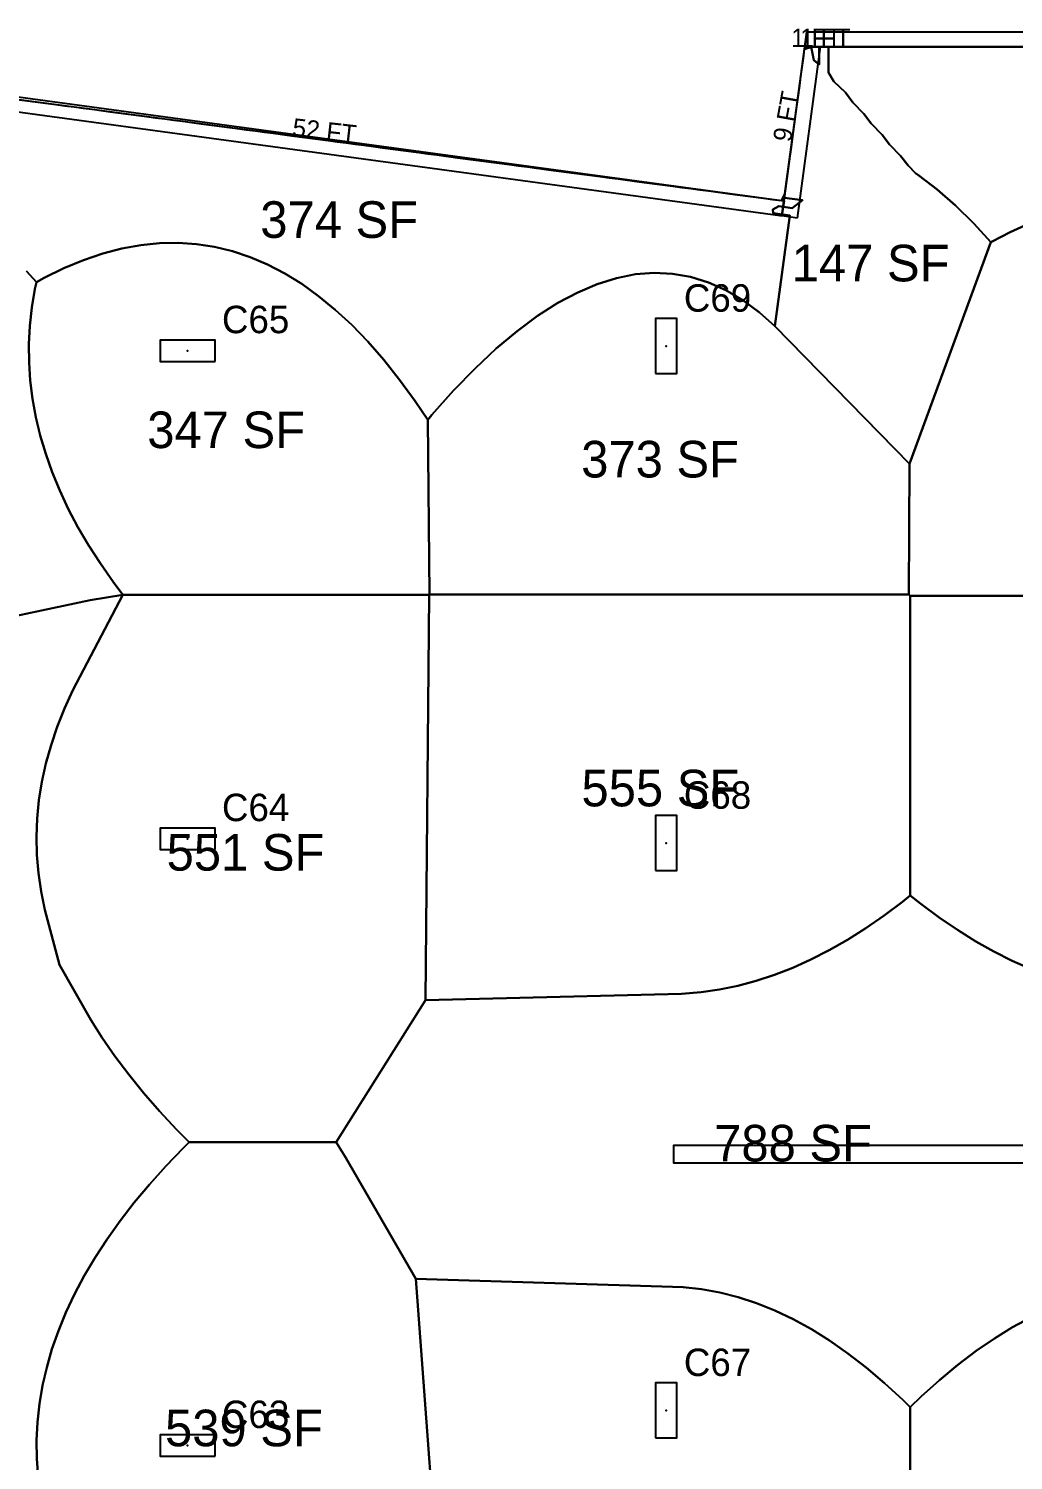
# Model space of a CAD drawing. Header units: metres. Extents: x 3272 to 9634, y 5311 to 56288.
# Drawn here: x 6869 to 7515, y 30794 to 31733 of the extents above; entities that cross this region are included whole.
import ezdxf
from ezdxf.enums import TextEntityAlignment as Align

# ---------------------------------------------------------------- set-up
doc = ezdxf.new("R2010")
doc.units = ezdxf.units.M
for name, color, linetype in [('BOUNDARY', 5, 'Continuous'), ('COL-LABEL', 2, 'Continuous'), ('COLS', 2, 'Continuous'), ('FLOOR_3_AREA_LABELS', 3, 'Continuous'), ('FLOOR_3_BOUNDARY', 5, 'Continuous'), ('FLOOR_3_COLUMNS', 7, 'Continuous'), ('FLOOR_3_FASCADE_WALLS', 4, 'Continuous'), ('FLOOR_3_LARGE_TRIBUTARY', 6, 'Continuous'), ('FLOOR_3_TRIBUTARY_COL_52', 2, 'Continuous'), ('FLOOR_3_TRIBUTARY_COL_53', 2, 'Continuous'), ('FLOOR_3_TRIBUTARY_COL_55', 2, 'Continuous'), ('FLOOR_3_TRIBUTARY_COL_56', 2, 'Continuous'), ('FLOOR_3_TRIBUTARY_COL_57', 2, 'Continuous'), ('FLOOR_3_TRIBUTARY_COL_59', 2, 'Continuous'), ('FLOOR_3_TRIBUTARY_COL_60', 2, 'Continuous'), ('FLOOR_3_TRIBUTARY_COL_61', 2, 'Continuous'), ('FLOOR_3_TRIBUTARY_COL_62', 2, 'Continuous'), ('FLOOR_3_WALL_TRIBUTARY_84', 1, 'Continuous'), ('FLOOR_3_WALL_TRIBUTARY_85', 1, 'Continuous'), ('FLOOR_3_WALL_TRIBUTARY_94', 1, 'Continuous'), ('FLOOR_3_WALL_TRIBUTARY_95', 1, 'Continuous'), ('FLOOR_3_WALL_TRIBUTARY_96', 1, 'Continuous'), ('FLOOR_3_WALL_TRIBUTARY_97', 1, 'Continuous'), ('WALL', 4, 'Continuous')]:
    doc.layers.add(name, color=color, linetype=linetype)

msp = doc.modelspace()

# ---------------------------------------------------------------- linework, layer by layer
at = {"layer": 'BOUNDARY'}
msp.add_lwpolyline([(6763.26, 31699.61), (7364.36, 31620.05), (7378.06, 31721), (8133.68, 31721), (8133.68, 31000.88), (8263.75, 31000.88)], dxfattribs=at)
at = {"layer": 'COLS'}
for points in [[(7280.16, 31506.87), (7294.16, 31506.87), (7294.16, 31542.87), (7280.16, 31542.87)], [(6991.28, 31514.77), (6991.28, 31528.77), (6955.28, 31528.77), (6955.28, 31514.77)], [(7280.16, 31180.88), (7294.16, 31180.88), (7294.16, 31216.88), (7280.16, 31216.88)], [(6991.28, 31194.77), (6991.28, 31208.77), (6955.28, 31208.77), (6955.28, 31194.77)], [(7280.16, 30808.88), (7294.16, 30808.88), (7294.16, 30844.88), (7280.16, 30844.88)], [(6991.28, 30796.77), (6991.28, 30810.77), (6955.28, 30810.77), (6955.28, 30796.77)]]:
    msp.add_lwpolyline(points, close=True, dxfattribs=at)
at = {"layer": 'FLOOR_3_BOUNDARY'}
msp.add_lwpolyline([(6763.26, 31699.61), (7364.36, 31620.05), (7378.06, 31721), (8133.68, 31721), (8133.68, 31000.88), (8133.68, 31000.88), (8263.75, 31000.88)], dxfattribs=at)
at = {"layer": 'FLOOR_3_COLUMNS'}
for p in [(6973.28, 31521.77), (7287.16, 31524.87), (6973.28, 31201.77), (7287.16, 31198.88), (7287.16, 30826.88), (6973.28, 30803.77)]:
    msp.add_point(p, dxfattribs=at)
at = {"layer": 'FLOOR_3_FASCADE_WALLS'}
for points in [[(7364.95, 31624.36), (7365.76, 31630.31), (7366.56, 31636.25), (7367.37, 31642.2), (7368.18, 31648.14), (7368.98, 31654.09), (7369.79, 31660.03), (7370.6, 31665.98), (7371.4, 31671.93), (7372.21, 31677.87), (7373.02, 31683.82), (7373.83, 31689.76), (7374.63, 31695.71), (7375.44, 31701.65), (7376.25, 31707.6), (7377.05, 31713.54), (7377.86, 31719.49), (7382.54, 31721)], [(7382.54, 31721), (7388.54, 31721)], [(7388.54, 31721), (7394.54, 31721)], [(7394.54, 31721), (7400.54, 31721), (7406.54, 31721), (7412.54, 31721), (7418.54, 31721), (7424.54, 31721), (7430.54, 31721), (7436.54, 31721), (7442.54, 31721), (7448.54, 31721), (7454.54, 31721), (7460.54, 31721), (7466.54, 31721), (7472.54, 31721), (7478.54, 31721), (7484.54, 31721), (7490.54, 31721), (7496.54, 31721), (7502.54, 31721), (7508.54, 31721), (7514.54, 31721), (7520.54, 31721)], [(6863.09, 31686.4), (6869.04, 31685.61), (6874.99, 31684.82), (6880.93, 31684.03), (6886.88, 31683.25), (6892.83, 31682.46), (6898.78, 31681.67), (6904.73, 31680.88), (6910.67, 31680.1), (6916.62, 31679.31), (6922.57, 31678.52), (6928.52, 31677.74), (6934.47, 31676.95), (6940.41, 31676.16), (6946.36, 31675.37), (6952.31, 31674.59), (6958.26, 31673.8), (6964.21, 31673.01), (6970.16, 31672.22), (6976.1, 31671.44), (6982.05, 31670.65), (6988, 31669.86), (6993.95, 31669.08), (6999.9, 31668.29), (7005.84, 31667.5), (7011.79, 31666.71), (7017.74, 31665.93), (7023.69, 31665.14), (7029.64, 31664.35), (7035.58, 31663.56), (7041.53, 31662.78), (7047.48, 31661.99), (7053.43, 31661.2), (7059.38, 31660.42), (7065.33, 31659.63), (7071.27, 31658.84), (7077.22, 31658.05), (7083.17, 31657.27), (7089.12, 31656.48), (7095.07, 31655.69), (7101.01, 31654.9), (7106.96, 31654.12), (7112.91, 31653.33), (7118.86, 31652.54), (7124.81, 31651.76), (7130.75, 31650.97), (7136.7, 31650.18), (7142.65, 31649.39), (7148.6, 31648.61), (7154.55, 31647.82), (7160.5, 31647.03), (7166.44, 31646.24), (7172.39, 31645.46), (7178.34, 31644.67), (7184.29, 31643.88), (7190.24, 31643.1), (7196.18, 31642.31), (7202.13, 31641.52), (7208.08, 31640.73), (7214.03, 31639.95), (7219.98, 31639.16), (7225.92, 31638.37), (7231.87, 31637.58), (7237.82, 31636.8), (7243.77, 31636.01), (7249.72, 31635.22), (7255.67, 31634.44), (7261.61, 31633.65), (7267.56, 31632.86), (7273.51, 31632.07), (7279.46, 31631.29), (7285.41, 31630.5), (7291.35, 31629.71), (7297.3, 31628.92), (7303.25, 31628.14), (7309.2, 31627.35), (7315.15, 31626.56), (7321.09, 31625.78), (7327.04, 31624.99), (7332.99, 31624.2), (7338.94, 31623.41), (7344.89, 31622.63), (7350.84, 31621.84), (7356.78, 31621.05), (7362.73, 31620.26), (7364.95, 31624.36)]]:
    msp.add_lwpolyline(points, dxfattribs=at)
at = {"layer": 'FLOOR_3_LARGE_TRIBUTARY'}
for points in [[(7357.21, 31611.94), (7357.13, 31614.42), (7360.91, 31616.48), (7369.77, 31615.28), (7376.52, 31620.42), (7364.63, 31622.03), (7365.71, 31629.96), (7367.32, 31641.85), (7368.94, 31653.74), (7370.55, 31665.63), (7372.16, 31677.52), (7373.78, 31689.41), (7375.39, 31701.3), (7377.01, 31713.19), (7378.06, 31721), (7382.09, 31721), (7383.91, 31712.26), (7387.45, 31709.53), (7387.45, 31721), (7393.45, 31721), (7393.45, 31704.31), (7397.08, 31698.36), (7404.75, 31691.13), (7409.4, 31684.58), (7416.75, 31677.17), (7421.54, 31670.82), (7428.75, 31663.32), (7433.63, 31657.07), (7440.75, 31649.51), (7445.68, 31643.32), (7450.51, 31638.14), (7452.75, 31636.66), (7464.75, 31627.48), (7476.75, 31617.02), (7488.75, 31605.27), (7500, 31593.07), (7446.71, 31447.59), (7358.27, 31537.98), (7368.11, 31610.46), (7357.21, 31611.94)], [(7382.09, 31721), (7387.45, 31721), (7387.45, 31709.53), (7383.91, 31712.26), (7382.09, 31721)], [(6871.6, 31490.15), (6870.12, 31502.15), (6869.34, 31514.15), (6869.24, 31526.15), (6869.84, 31538.15), (6871.13, 31550.15), (6873.11, 31562.15), (6874.12, 31566.65), (6879.16, 31569.48), (6892.13, 31575.82), (6904.96, 31581.15), (6917.66, 31585.46), (6930.21, 31588.74), (6942.63, 31591.01), (6954.91, 31592.26), (6967.05, 31592.49), (6979.05, 31591.7), (6990.92, 31589.89), (7002.64, 31587.06), (7014.23, 31583.21), (7025.68, 31578.34), (7036.99, 31572.45), (7048.16, 31565.54), (7059.2, 31557.62), (7070.09, 31548.67), (7080.85, 31538.7), (7091.47, 31527.72), (7101.95, 31515.71), (7112.29, 31502.69), (7122.5, 31488.65), (7130.68, 31476.4), (7131.81, 31361.88), (7131.7, 31361.77), (6930.81, 31361.77), (6930.79, 31361.79), (6924.46, 31370.15), (6916.06, 31382.15), (6908.35, 31394.15), (6901.33, 31406.15), (6895.01, 31418.15), (6889.38, 31430.15), (6884.44, 31442.15), (6880.19, 31454.15), (6876.63, 31466.15), (6873.77, 31478.15), (6871.6, 31490.15)], [(7133.39, 31479.67), (7147.67, 31495.68), (7161.75, 31510.17), (7175.62, 31523.16), (7189.29, 31534.65), (7202.75, 31544.62), (7216.01, 31553.09), (7229.07, 31560.05), (7241.92, 31565.51), (7254.56, 31569.46), (7267.01, 31571.9), (7279.24, 31572.83), (7291.27, 31572.26), (7303.1, 31570.18), (7314.73, 31566.59), (7326.14, 31561.5), (7337.36, 31554.9), (7348.37, 31546.79), (7358.27, 31537.98), (7446.71, 31447.59), (7446.21, 31361.88), (7131.81, 31361.88), (7130.68, 31476.4), (7133.39, 31479.67)], [(6898.1, 31299.08), (6930.81, 31361.77), (7131.7, 31361.77), (7129.26, 31095.77), (7070.63, 31002.77), (6974.27, 31002.77), (6966.02, 31011.08), (6954.82, 31023.08), (6944.36, 31035.08), (6934.62, 31047.08), (6925.61, 31059.08), (6917.32, 31071.08), (6909.77, 31083.08), (6889.28, 31119.08), (6879.7, 31155.08), (6877.23, 31167.08), (6875.49, 31179.08), (6874.48, 31191.08), (6874.2, 31203.08), (6874.64, 31215.08), (6875.81, 31227.08), (6877.71, 31239.08), (6880.33, 31251.08), (6883.68, 31263.08), (6887.76, 31275.08), (6892.57, 31287.08), (6898.1, 31299.08)], [(7131.81, 31361.88), (7446.21, 31361.88), (7447.16, 31360.94), (7447.16, 31164.53), (7442.03, 31160.36), (7430.03, 31151.34), (7418.03, 31143.05), (7406.03, 31135.48), (7394.03, 31128.64), (7382.03, 31122.52), (7370.03, 31117.14), (7358.03, 31112.48), (7346.03, 31108.55), (7334.03, 31105.34), (7322.03, 31102.86), (7310.03, 31101.11), (7297.05, 31100.01), (7129.26, 31095.77), (7131.7, 31361.77), (7131.81, 31361.88)], [(7140.97, 30669.26), (7123.02, 30913.16), (7298.28, 30907.61), (7310.28, 30906.34), (7322.28, 30904.19), (7334.28, 30901.14), (7346.28, 30897.21), (7358.28, 30892.38), (7370.28, 30886.67), (7382.28, 30880.07), (7394.28, 30872.58), (7406.28, 30864.2), (7418.28, 30854.93), (7430.28, 30844.77), (7442.28, 30833.72), (7447.16, 30828.88), (7447.16, 30680.2), (7181.16, 30637.46), (7140.97, 30669.26)]]:
    msp.add_lwpolyline(points, close=True, dxfattribs=at)
for points in [[(7524.75, 31604.94), (7512.75, 31599.58), (7500.75, 31593.5), (7500, 31593.07), (7488.75, 31605.27), (7476.75, 31617.02), (7464.75, 31627.48), (7452.75, 31636.66), (7450.51, 31638.14), (7445.68, 31643.32), (7440.75, 31649.51), (7433.63, 31657.07), (7428.75, 31663.32), (7421.54, 31670.82), (7416.75, 31677.17), (7409.4, 31684.58), (7404.75, 31691.13), (7397.08, 31698.36), (7393.45, 31704.31), (7393.45, 31721), (7404.75, 31721), (7416.75, 31721), (7428.75, 31721), (7440.75, 31721), (7452.75, 31721), (7464.75, 31721), (7476.75, 31721), (7488.75, 31721), (7500.75, 31721), (7512.75, 31721), (7524.75, 31721)], [(6864.84, 31686.16), (6876.73, 31684.59), (6888.63, 31683.01), (6900.53, 31681.44), (6912.42, 31679.87), (6924.32, 31678.29), (6936.22, 31676.72), (6948.11, 31675.14), (6960.01, 31673.57), (6971.9, 31671.99), (6983.8, 31670.42), (6995.7, 31668.84), (7007.59, 31667.27), (7019.49, 31665.69), (7031.39, 31664.12), (7043.28, 31662.55), (7055.18, 31660.97), (7067.08, 31659.4), (7078.97, 31657.82), (7090.87, 31656.25), (7102.76, 31654.67), (7114.66, 31653.1), (7126.56, 31651.52), (7138.45, 31649.95), (7150.35, 31648.37), (7162.25, 31646.8), (7174.14, 31645.23), (7186.04, 31643.65), (7197.93, 31642.08), (7209.83, 31640.5), (7221.73, 31638.93), (7233.62, 31637.35), (7245.52, 31635.78), (7257.42, 31634.2), (7269.31, 31632.63), (7281.21, 31631.05), (7293.11, 31629.48), (7305, 31627.91), (7316.9, 31626.33), (7328.79, 31624.76), (7340.69, 31623.18), (7352.59, 31621.61), (7361.45, 31620.43), (7364.36, 31620.05), (7364.63, 31622.03), (7376.52, 31620.42), (7369.77, 31615.28), (7360.91, 31616.48), (7357.13, 31614.42), (7357.21, 31611.94), (7368.11, 31610.46), (7358.27, 31537.98), (7348.37, 31546.79), (7337.36, 31554.9), (7326.14, 31561.5), (7314.73, 31566.59), (7303.1, 31570.18), (7291.27, 31572.26), (7279.24, 31572.83), (7267.01, 31571.9), (7254.56, 31569.46), (7241.92, 31565.51), (7229.07, 31560.05), (7216.01, 31553.09), (7202.75, 31544.62), (7189.29, 31534.65), (7175.62, 31523.16), (7161.75, 31510.17), (7147.67, 31495.68), (7133.39, 31479.67), (7130.68, 31476.4), (7122.5, 31488.65), (7112.29, 31502.69), (7101.95, 31515.71), (7091.47, 31527.72), (7080.85, 31538.7), (7070.09, 31548.67), (7059.2, 31557.62), (7048.16, 31565.54), (7036.99, 31572.45), (7025.68, 31578.34), (7014.23, 31583.21), (7002.64, 31587.06), (6990.92, 31589.89), (6979.05, 31591.7), (6967.05, 31592.49), (6954.91, 31592.26), (6942.63, 31591.01), (6930.21, 31588.74), (6917.66, 31585.46), (6904.96, 31581.15), (6892.13, 31575.82), (6879.16, 31569.48), (6874.12, 31566.65), (6867.67, 31574.04)], [(7766.8, 31360.94), (7447.16, 31360.94), (7446.21, 31361.88), (7446.71, 31447.59), (7446.71, 31447.59), (7500, 31593.07), (7500.75, 31593.5), (7512.75, 31599.58), (7524.75, 31604.94)], [(6867.67, 31574.04), (6874.12, 31566.65), (6873.11, 31562.15), (6871.13, 31550.15), (6869.84, 31538.15), (6869.24, 31526.15), (6869.34, 31514.15), (6870.12, 31502.15), (6871.6, 31490.15), (6873.77, 31478.15), (6876.63, 31466.15), (6880.19, 31454.15), (6884.44, 31442.15), (6889.38, 31430.15), (6895.01, 31418.15), (6901.33, 31406.15), (6908.35, 31394.15), (6916.06, 31382.15), (6924.46, 31370.15), (6930.79, 31361.79), (6909.28, 31358.15), (6785.74, 31331.9)], [(6785.74, 31331.9), (6909.28, 31358.15), (6930.79, 31361.79), (6930.81, 31361.77), (6898.1, 31299.08), (6892.57, 31287.08), (6887.76, 31275.08), (6883.68, 31263.08), (6880.33, 31251.08), (6877.71, 31239.08), (6875.81, 31227.08), (6874.64, 31215.08), (6874.2, 31203.08), (6874.48, 31191.08), (6875.49, 31179.08), (6877.23, 31167.08), (6879.7, 31155.08), (6889.28, 31119.08), (6909.77, 31083.08), (6917.32, 31071.08), (6925.61, 31059.08), (6934.62, 31047.08), (6944.36, 31035.08), (6954.82, 31023.08), (6966.02, 31011.08), (6974.27, 31002.77), (6970.52, 30999.08), (6959.05, 30987.08), (6948.3, 30975.08), (6938.28, 30963.08), (6928.99, 30951.08), (6920.43, 30939.08), (6912.59, 30927.08), (6905.48, 30915.08), (6899.1, 30903.08), (6893.44, 30891.08), (6888.51, 30879.08), (6884.31, 30867.08), (6880.84, 30855.08), (6878.09, 30843.08), (6876.07, 30831.08), (6874.78, 30819.08), (6874.22, 30807.08), (6874.38, 30795.08), (6875.27, 30783.08)], [(7526.03, 31116.41), (7514.03, 31121.69), (7502.03, 31127.7), (7490.03, 31134.43), (7478.03, 31141.9), (7466.03, 31150.09), (7454.03, 31159), (7447.16, 31164.53), (7447.16, 31164.53), (7447.16, 31360.94), (7766.8, 31360.94)], [(7526.28, 30887.81), (7514.28, 30881.37), (7502.28, 30874.05), (7490.28, 30865.84), (7478.28, 30856.73), (7466.28, 30846.74), (7454.28, 30835.86), (7447.16, 30828.88), (7442.28, 30833.72), (7430.28, 30844.77), (7418.28, 30854.93), (7406.28, 30864.2), (7394.28, 30872.58), (7382.28, 30880.07), (7370.28, 30886.67), (7370.28, 30886.67), (7358.28, 30892.38), (7346.28, 30897.21), (7334.28, 30901.14), (7322.28, 30904.19), (7310.28, 30906.34), (7298.28, 30907.61), (7123.02, 30913.16), (7076.94, 30992.56), (7070.63, 31002.77), (7129.26, 31095.77), (7297.05, 31100.01), (7310.03, 31101.11), (7322.03, 31102.86), (7334.03, 31105.34), (7346.03, 31108.55), (7358.03, 31112.48), (7370.03, 31117.14), (7382.03, 31122.52), (7394.03, 31128.64), (7406.03, 31135.48), (7418.03, 31143.05), (7430.03, 31151.34), (7442.03, 31160.36), (7447.16, 31164.53), (7454.03, 31159), (7466.03, 31150.09), (7478.03, 31141.9), (7490.03, 31134.43), (7502.03, 31127.7), (7514.03, 31121.69), (7526.03, 31116.41)], [(6875.27, 30783.08), (6874.38, 30795.08), (6874.22, 30807.08), (6874.78, 30819.08), (6876.07, 30831.08), (6878.09, 30843.08), (6880.84, 30855.08), (6884.31, 30867.08), (6888.51, 30879.08), (6893.44, 30891.08), (6899.1, 30903.08), (6905.48, 30915.08), (6912.59, 30927.08), (6920.43, 30939.08), (6928.99, 30951.08), (6938.28, 30963.08), (6948.3, 30975.08), (6959.05, 30987.08), (6970.52, 30999.08), (6974.27, 31002.77), (7070.63, 31002.77), (7076.94, 30992.56), (7123.02, 30913.16), (7140.97, 30669.26)], [(7447.16, 30680.2), (7447.16, 30828.88), (7454.28, 30835.86), (7454.28, 30835.86), (7466.28, 30846.74), (7478.28, 30856.73), (7490.28, 30865.84), (7502.28, 30874.05), (7514.28, 30881.37), (7526.28, 30887.81)]]:
    msp.add_lwpolyline(points, dxfattribs=at)
at = {"layer": 'FLOOR_3_TRIBUTARY_COL_52'}
msp.add_lwpolyline([(6898.1, 31299.08), (6930.81, 31361.77), (7131.7, 31361.77), (7129.26, 31095.77), (7070.63, 31002.77), (6974.27, 31002.77), (6966.02, 31011.08), (6954.82, 31023.08), (6944.36, 31035.08), (6934.62, 31047.08), (6925.61, 31059.08), (6917.32, 31071.08), (6909.77, 31083.08), (6889.28, 31119.08), (6879.7, 31155.08), (6877.23, 31167.08), (6875.49, 31179.08), (6874.48, 31191.08), (6874.2, 31203.08), (6874.64, 31215.08), (6875.81, 31227.08), (6877.71, 31239.08), (6880.33, 31251.08), (6883.68, 31263.08), (6887.76, 31275.08), (6892.57, 31287.08), (6898.1, 31299.08)], close=True, dxfattribs=at)
at = {"layer": 'FLOOR_3_TRIBUTARY_COL_53'}
msp.add_lwpolyline([(6875.27, 30783.08), (6874.38, 30795.08), (6874.22, 30807.08), (6874.78, 30819.08), (6876.07, 30831.08), (6878.09, 30843.08), (6880.84, 30855.08), (6884.31, 30867.08), (6888.51, 30879.08), (6893.44, 30891.08), (6899.1, 30903.08), (6905.48, 30915.08), (6912.59, 30927.08), (6920.43, 30939.08), (6928.99, 30951.08), (6938.28, 30963.08), (6948.3, 30975.08), (6959.05, 30987.08), (6970.52, 30999.08), (6974.27, 31002.77), (7070.63, 31002.77), (7076.94, 30992.56), (7123.02, 30913.16), (7140.97, 30669.26)], dxfattribs=at)
at = {"layer": 'FLOOR_3_TRIBUTARY_COL_55'}
msp.add_lwpolyline([(7447.16, 30680.2), (7447.16, 30828.88), (7454.28, 30835.86), (7454.28, 30835.86), (7466.28, 30846.74), (7478.28, 30856.73), (7490.28, 30865.84), (7502.28, 30874.05), (7514.28, 30881.37), (7526.28, 30887.81)], dxfattribs=at)
at = {"layer": 'FLOOR_3_TRIBUTARY_COL_56'}
msp.add_lwpolyline([(7526.03, 31116.41), (7514.03, 31121.69), (7502.03, 31127.7), (7490.03, 31134.43), (7478.03, 31141.9), (7466.03, 31150.09), (7454.03, 31159), (7447.16, 31164.53), (7447.16, 31164.53), (7447.16, 31360.94), (7766.8, 31360.94)], dxfattribs=at)
at = {"layer": 'FLOOR_3_TRIBUTARY_COL_57'}
msp.add_lwpolyline([(7766.8, 31360.94), (7447.16, 31360.94), (7446.21, 31361.88), (7446.71, 31447.59), (7446.71, 31447.59), (7500, 31593.07), (7500.75, 31593.5), (7512.75, 31599.58), (7524.75, 31604.94)], dxfattribs=at)
at = {"layer": 'FLOOR_3_TRIBUTARY_COL_59'}
msp.add_lwpolyline([(7140.97, 30669.26), (7123.02, 30913.16), (7298.28, 30907.61), (7310.28, 30906.34), (7322.28, 30904.19), (7334.28, 30901.14), (7346.28, 30897.21), (7358.28, 30892.38), (7370.28, 30886.67), (7382.28, 30880.07), (7394.28, 30872.58), (7406.28, 30864.2), (7418.28, 30854.93), (7430.28, 30844.77), (7442.28, 30833.72), (7447.16, 30828.88), (7447.16, 30680.2), (7181.16, 30637.46), (7140.97, 30669.26)], close=True, dxfattribs=at)
at = {"layer": 'FLOOR_3_TRIBUTARY_COL_60'}
msp.add_lwpolyline([(7131.81, 31361.88), (7446.21, 31361.88), (7447.16, 31360.94), (7447.16, 31164.53), (7442.03, 31160.36), (7430.03, 31151.34), (7418.03, 31143.05), (7406.03, 31135.48), (7394.03, 31128.64), (7382.03, 31122.52), (7370.03, 31117.14), (7358.03, 31112.48), (7346.03, 31108.55), (7334.03, 31105.34), (7322.03, 31102.86), (7310.03, 31101.11), (7297.05, 31100.01), (7129.26, 31095.77), (7131.7, 31361.77), (7131.81, 31361.88)], close=True, dxfattribs=at)
at = {"layer": 'FLOOR_3_TRIBUTARY_COL_61'}
msp.add_lwpolyline([(7133.39, 31479.67), (7147.67, 31495.68), (7161.75, 31510.17), (7175.62, 31523.16), (7189.29, 31534.65), (7202.75, 31544.62), (7216.01, 31553.09), (7229.07, 31560.05), (7241.92, 31565.51), (7254.56, 31569.46), (7267.01, 31571.9), (7279.24, 31572.83), (7291.27, 31572.26), (7303.1, 31570.18), (7314.73, 31566.59), (7326.14, 31561.5), (7337.36, 31554.9), (7348.37, 31546.79), (7358.27, 31537.98), (7446.71, 31447.59), (7446.21, 31361.88), (7131.81, 31361.88), (7130.68, 31476.4), (7133.39, 31479.67)], close=True, dxfattribs=at)
at = {"layer": 'FLOOR_3_TRIBUTARY_COL_62'}
msp.add_lwpolyline([(6871.6, 31490.15), (6870.12, 31502.15), (6869.34, 31514.15), (6869.24, 31526.15), (6869.84, 31538.15), (6871.13, 31550.15), (6873.11, 31562.15), (6874.12, 31566.65), (6879.16, 31569.48), (6892.13, 31575.82), (6904.96, 31581.15), (6917.66, 31585.46), (6930.21, 31588.74), (6942.63, 31591.01), (6954.91, 31592.26), (6967.05, 31592.49), (6979.05, 31591.7), (6990.92, 31589.89), (7002.64, 31587.06), (7014.23, 31583.21), (7025.68, 31578.34), (7036.99, 31572.45), (7048.16, 31565.54), (7059.2, 31557.62), (7070.09, 31548.67), (7080.85, 31538.7), (7091.47, 31527.72), (7101.95, 31515.71), (7112.29, 31502.69), (7122.5, 31488.65), (7130.68, 31476.4), (7131.81, 31361.88), (7131.7, 31361.77), (6930.81, 31361.77), (6930.79, 31361.79), (6924.46, 31370.15), (6916.06, 31382.15), (6908.35, 31394.15), (6901.33, 31406.15), (6895.01, 31418.15), (6889.38, 31430.15), (6884.44, 31442.15), (6880.19, 31454.15), (6876.63, 31466.15), (6873.77, 31478.15), (6871.6, 31490.15)], close=True, dxfattribs=at)
at = {"layer": 'FLOOR_3_WALL_TRIBUTARY_84'}
msp.add_lwpolyline([(6785.74, 31331.9), (6909.28, 31358.15), (6930.79, 31361.79), (6930.81, 31361.77), (6898.1, 31299.08), (6892.57, 31287.08), (6887.76, 31275.08), (6883.68, 31263.08), (6880.33, 31251.08), (6877.71, 31239.08), (6875.81, 31227.08), (6874.64, 31215.08), (6874.2, 31203.08), (6874.48, 31191.08), (6875.49, 31179.08), (6877.23, 31167.08), (6879.7, 31155.08), (6889.28, 31119.08), (6909.77, 31083.08), (6917.32, 31071.08), (6925.61, 31059.08), (6934.62, 31047.08), (6944.36, 31035.08), (6954.82, 31023.08), (6966.02, 31011.08), (6974.27, 31002.77), (6970.52, 30999.08), (6959.05, 30987.08), (6948.3, 30975.08), (6938.28, 30963.08), (6928.99, 30951.08), (6920.43, 30939.08), (6912.59, 30927.08), (6905.48, 30915.08), (6899.1, 30903.08), (6893.44, 30891.08), (6888.51, 30879.08), (6884.31, 30867.08), (6880.84, 30855.08), (6878.09, 30843.08), (6876.07, 30831.08), (6874.78, 30819.08), (6874.22, 30807.08), (6874.38, 30795.08), (6875.27, 30783.08)], dxfattribs=at)
at = {"layer": 'FLOOR_3_WALL_TRIBUTARY_85'}
msp.add_lwpolyline([(6867.67, 31574.04), (6874.12, 31566.65), (6873.11, 31562.15), (6871.13, 31550.15), (6869.84, 31538.15), (6869.24, 31526.15), (6869.34, 31514.15), (6870.12, 31502.15), (6871.6, 31490.15), (6873.77, 31478.15), (6876.63, 31466.15), (6880.19, 31454.15), (6884.44, 31442.15), (6889.38, 31430.15), (6895.01, 31418.15), (6901.33, 31406.15), (6908.35, 31394.15), (6916.06, 31382.15), (6924.46, 31370.15), (6930.79, 31361.79), (6909.28, 31358.15), (6785.74, 31331.9)], dxfattribs=at)
at = {"layer": 'FLOOR_3_WALL_TRIBUTARY_94'}
msp.add_lwpolyline([(7526.28, 30887.81), (7514.28, 30881.37), (7502.28, 30874.05), (7490.28, 30865.84), (7478.28, 30856.73), (7466.28, 30846.74), (7454.28, 30835.86), (7447.16, 30828.88), (7442.28, 30833.72), (7430.28, 30844.77), (7418.28, 30854.93), (7406.28, 30864.2), (7394.28, 30872.58), (7382.28, 30880.07), (7370.28, 30886.67), (7370.28, 30886.67), (7358.28, 30892.38), (7346.28, 30897.21), (7334.28, 30901.14), (7322.28, 30904.19), (7310.28, 30906.34), (7298.28, 30907.61), (7123.02, 30913.16), (7076.94, 30992.56), (7070.63, 31002.77), (7129.26, 31095.77), (7297.05, 31100.01), (7310.03, 31101.11), (7322.03, 31102.86), (7334.03, 31105.34), (7346.03, 31108.55), (7358.03, 31112.48), (7370.03, 31117.14), (7382.03, 31122.52), (7394.03, 31128.64), (7406.03, 31135.48), (7418.03, 31143.05), (7430.03, 31151.34), (7442.03, 31160.36), (7447.16, 31164.53), (7454.03, 31159), (7466.03, 31150.09), (7478.03, 31141.9), (7490.03, 31134.43), (7502.03, 31127.7), (7514.03, 31121.69), (7526.03, 31116.41)], dxfattribs=at)
at = {"layer": 'FLOOR_3_WALL_TRIBUTARY_95'}
msp.add_lwpolyline([(7382.09, 31721), (7387.45, 31721), (7387.45, 31709.53), (7383.91, 31712.26), (7382.09, 31721)], close=True, dxfattribs=at)
msp.add_lwpolyline([(7524.75, 31604.94), (7512.75, 31599.58), (7500.75, 31593.5), (7500, 31593.07), (7488.75, 31605.27), (7476.75, 31617.02), (7464.75, 31627.48), (7452.75, 31636.66), (7450.51, 31638.14), (7445.68, 31643.32), (7440.75, 31649.51), (7433.63, 31657.07), (7428.75, 31663.32), (7421.54, 31670.82), (7416.75, 31677.17), (7409.4, 31684.58), (7404.75, 31691.13), (7397.08, 31698.36), (7393.45, 31704.31), (7393.45, 31721), (7404.75, 31721), (7416.75, 31721), (7428.75, 31721), (7440.75, 31721), (7452.75, 31721), (7464.75, 31721), (7476.75, 31721), (7488.75, 31721), (7500.75, 31721), (7512.75, 31721), (7524.75, 31721)], dxfattribs=at)
at = {"layer": 'FLOOR_3_WALL_TRIBUTARY_96'}
msp.add_lwpolyline([(7357.21, 31611.94), (7357.13, 31614.42), (7360.91, 31616.48), (7369.77, 31615.28), (7376.52, 31620.42), (7364.63, 31622.03), (7365.71, 31629.96), (7367.32, 31641.85), (7368.94, 31653.74), (7370.55, 31665.63), (7372.16, 31677.52), (7373.78, 31689.41), (7375.39, 31701.3), (7377.01, 31713.19), (7378.06, 31721), (7382.09, 31721), (7383.91, 31712.26), (7387.45, 31709.53), (7387.45, 31721), (7393.45, 31721), (7393.45, 31704.31), (7397.08, 31698.36), (7404.75, 31691.13), (7409.4, 31684.58), (7416.75, 31677.17), (7421.54, 31670.82), (7428.75, 31663.32), (7433.63, 31657.07), (7440.75, 31649.51), (7445.68, 31643.32), (7450.51, 31638.14), (7452.75, 31636.66), (7464.75, 31627.48), (7476.75, 31617.02), (7488.75, 31605.27), (7500, 31593.07), (7446.71, 31447.59), (7358.27, 31537.98), (7368.11, 31610.46), (7357.21, 31611.94)], close=True, dxfattribs=at)
at = {"layer": 'FLOOR_3_WALL_TRIBUTARY_97'}
msp.add_lwpolyline([(6864.84, 31686.16), (6876.73, 31684.59), (6888.63, 31683.01), (6900.53, 31681.44), (6912.42, 31679.87), (6924.32, 31678.29), (6936.22, 31676.72), (6948.11, 31675.14), (6960.01, 31673.57), (6971.9, 31671.99), (6983.8, 31670.42), (6995.7, 31668.84), (7007.59, 31667.27), (7019.49, 31665.69), (7031.39, 31664.12), (7043.28, 31662.55), (7055.18, 31660.97), (7067.08, 31659.4), (7078.97, 31657.82), (7090.87, 31656.25), (7102.76, 31654.67), (7114.66, 31653.1), (7126.56, 31651.52), (7138.45, 31649.95), (7150.35, 31648.37), (7162.25, 31646.8), (7174.14, 31645.23), (7186.04, 31643.65), (7197.93, 31642.08), (7209.83, 31640.5), (7221.73, 31638.93), (7233.62, 31637.35), (7245.52, 31635.78), (7257.42, 31634.2), (7269.31, 31632.63), (7281.21, 31631.05), (7293.11, 31629.48), (7305, 31627.91), (7316.9, 31626.33), (7328.79, 31624.76), (7340.69, 31623.18), (7352.59, 31621.61), (7361.45, 31620.43), (7364.36, 31620.05), (7364.63, 31622.03), (7376.52, 31620.42), (7369.77, 31615.28), (7360.91, 31616.48), (7357.13, 31614.42), (7357.21, 31611.94), (7368.11, 31610.46), (7358.27, 31537.98), (7348.37, 31546.79), (7337.36, 31554.9), (7326.14, 31561.5), (7314.73, 31566.59), (7303.1, 31570.18), (7291.27, 31572.26), (7279.24, 31572.83), (7267.01, 31571.9), (7254.56, 31569.46), (7241.92, 31565.51), (7229.07, 31560.05), (7216.01, 31553.09), (7202.75, 31544.62), (7189.29, 31534.65), (7175.62, 31523.16), (7161.75, 31510.17), (7147.67, 31495.68), (7133.39, 31479.67), (7130.68, 31476.4), (7122.5, 31488.65), (7112.29, 31502.69), (7101.95, 31515.71), (7091.47, 31527.72), (7080.85, 31538.7), (7070.09, 31548.67), (7059.2, 31557.62), (7048.16, 31565.54), (7036.99, 31572.45), (7025.68, 31578.34), (7014.23, 31583.21), (7002.64, 31587.06), (6990.92, 31589.89), (6979.05, 31591.7), (6967.05, 31592.49), (6954.91, 31592.26), (6942.63, 31591.01), (6930.21, 31588.74), (6917.66, 31585.46), (6904.96, 31581.15), (6892.13, 31575.82), (6879.16, 31569.48), (6874.12, 31566.65), (6867.67, 31574.04)], dxfattribs=at)
at = {"layer": 'WALL'}
for points in [[(9606.75, 31721), (9011.96, 31721), (7378.06, 31721), (7379.42, 31731), (9606.75, 31731)], [(7372.93, 31608.79), (7367.54, 31609.53), (7363.02, 31610.14), (7378.06, 31721), (7388.16, 31721)], [(7363.02, 31610.14), (7361.91, 31610.29), (6765.28, 31691.25), (6765.28, 31701.34), (7364.36, 31620.05)], [(7592.28, 30988.88), (7583.2, 30988.88), (7292.16, 30988.88), (7292.16, 31000.88), (7592.28, 31000.88)]]:
    msp.add_lwpolyline(points, close=True, dxfattribs=at)

# ---------------------------------------------------------------- texts
at = {"layer": 'COL-LABEL'}
for s, p in [('C69', (7298.66, 31547.37)), ('C65', (6995.78, 31533.27)), ('C68', (7298.66, 31221.38)), ('C64', (6995.78, 31213.27)), ('C67', (7298.66, 30849.38)), ('C63', (6995.78, 30815.27))]:
    msp.add_text(s, height=18, dxfattribs=at).set_placement(p)
at = {"layer": 'FLOOR_3_AREA_LABELS'}
for s, p in [('374 SF', (7072.65, 31607.78)), ('147 SF', (7421.13, 31579.24)), ('347 SF', (6998.54, 31469.91)), ('373 SF', (7283.1, 31450.65)), ('555 SF', (7283.28, 31234.96)), ('551 SF', (7011.23, 31192.83)), ('788 SF', (7370.27, 31002.09)), ('539 SF', (7010.2, 30815.32))]:
    msp.add_text(s, height=24, dxfattribs=at).set_placement(p, align=Align.MIDDLE_CENTER)
at = {"layer": 'FLOOR_3_FASCADE_WALLS'}
for p in [(7385.54, 31727), (7391.54, 31727)]:
    msp.add_text('1 FT', height=12, dxfattribs=at).set_placement(p, align=Align.MIDDLE_CENTER)
for s, rotation, p in [('9 FT', 79.68282, (7365.83, 31675.44)), ('52 FT', -6.4433, (7063, 31665.99))]:
    msp.add_text(s, height=12, rotation=rotation, dxfattribs=at).set_placement(p, align=Align.MIDDLE_CENTER)

doc.saveas('drawing.dxf')
